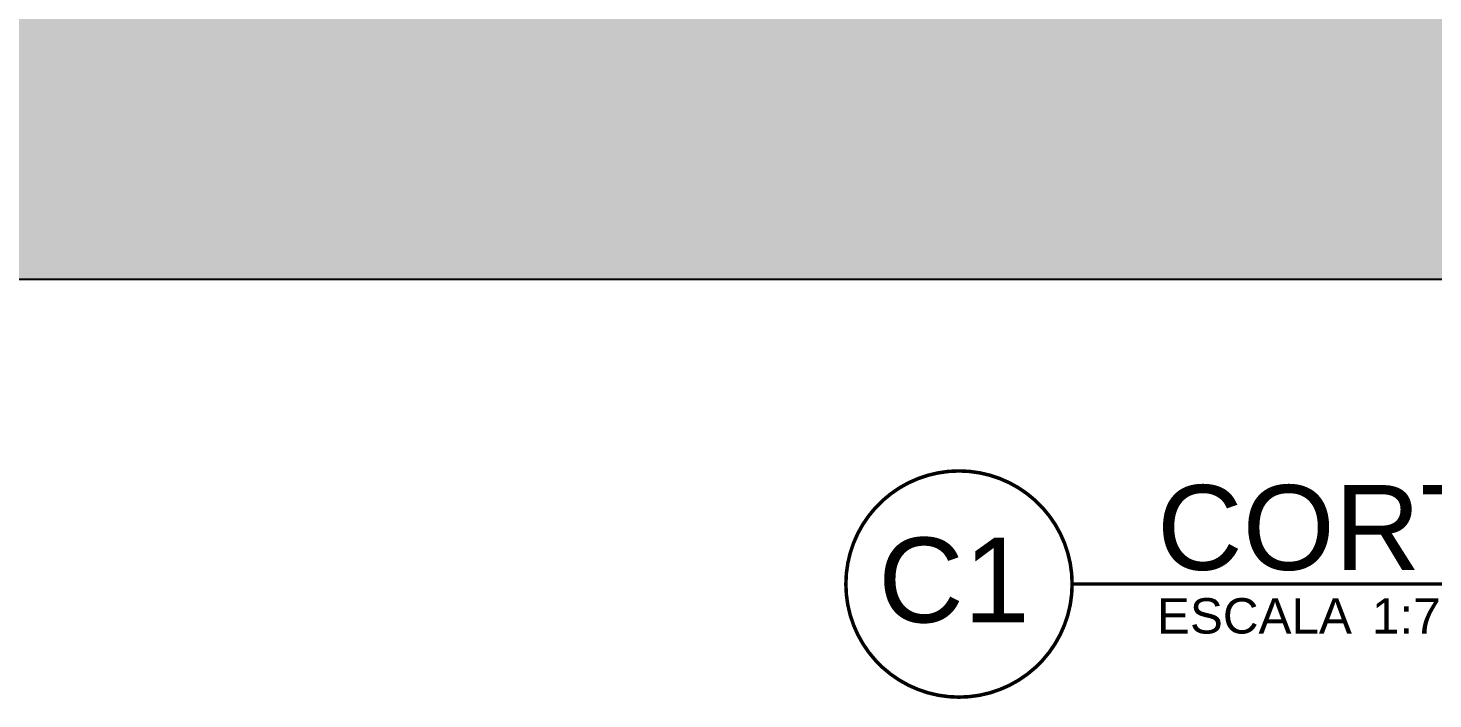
# Model space of a CAD drawing. Header units: millimetres. Extents: x 2056 to 4470, y 1400 to 3101.
# Drawn here: x 2183.83 to 2191.28, y 1467.4 to 1470.96 of the extents above; entities that cross this region are included whole.
import ezdxf

# ---------------------------------------------------------------- set-up
doc = ezdxf.new("R2010")
doc.units = ezdxf.units.MM
doc.layers.add('A-Anno-Titl', color=233, linetype='Continuous', lineweight=50)
doc.layers.add('A-PLAN-2', color=4, linetype='Continuous')
doc.layers.add('A-PLAN-6', color=9, linetype='Continuous')
doc.styles.add('ROMAN', font='arial.ttf')

# ---------------------------------------------------------------- blocks, each defined once
blk = doc.blocks.new('01420-TITULO BLOQUE DE DIBUJO')
at = {"color": 0, "linetype": 'Continuous', "const_width": 0.00025}
blk.add_lwpolyline([(0.029, 0.016, 0.414214), (0.021, 0.024, 0.414214), (0.013, 0.016, 0.414214), (0.021, 0.008, 0.414214), (0.029, 0.016, -0.219374)], format="xyb", dxfattribs=at)
blk.add_lwpolyline([(0.029, 0.016), (0.150778, 0.016)], dxfattribs=at)
at = {"style": 'ROMAN'}
blk.add_text('ESCALA ', height=0.0025, dxfattribs=at).set_placement((0.035, 0.0125))
at = {"lineweight": 9, "style": 'ROMAN'}
for tag, p, height in [('TÍTULO-BLOQUE-DE-DIBUJO', (0.035, 0.017), 0.006), ('C4', (0.015287, 0.013286), 0.006), ('1:10', (0.050207, 0.0125), 0.0025)]:
    blk.add_attdef(tag, p, '', height=height, dxfattribs=at)

msp = doc.modelspace()

# ---------------------------------------------------------------- hatches: boundary and pattern name
at = {"layer": 'A-PLAN-6'}
h = msp.add_hatch(dxfattribs=at)
h.set_pattern_fill('AR-PARQ1', color=256, scale=0.002, angle=45, style=0)
h.set_pattern_definition([(135, (-987022.03835, -1731690.82576), (-0.86210458762, 1e-15), [0.6096, -0.6096]), (135, (-987021.9665, -1731690.7539), (-0.86210458762, 1e-15), [0.6096, -0.6096]), (135, (-987021.89467, -1731690.6821), (-0.86210458762, 1e-15), [0.6096, -0.6096]), (135, (-987021.8228, -1731690.61024), (-0.86210458762, 1e-15), [0.6096, -0.6096]), (135, (-987021.751, -1731690.5384), (-0.86210458762, 1e-15), [0.6096, -0.6096]), (135, (-987021.67914, -1731690.46655), (-0.86210458762, 1e-15), [0.6096, -0.6096]), (135, (-987021.6073, -1731690.3947), (-0.86210458762, 1e-15), [0.6096, -0.6096]), (45, (-987022.4694, -1731690.3947), (0.86210458762, -1e-15), [0.6096, -0.6096]), (45, (-987022.54124, -1731690.32287), (0.86210458762, -1e-15), [0.6096, -0.6096]), (45, (-987022.6131, -1731690.251), (0.86210458762, -1e-15), [0.6096, -0.6096]), (45, (-987022.6849, -1731690.1792), (0.86210458762, -1e-15), [0.6096, -0.6096]), (45, (-987022.7568, -1731690.10734), (0.86210458762, -1e-15), [0.6096, -0.6096]), (45, (-987022.8286, -1731690.0355), (0.86210458762, -1e-15), [0.6096, -0.6096]), (45, (-987022.90045, -1731689.96366), (0.86210458762, -1e-15), [0.6096, -0.6096])])
h.paths.add_polyline_path([(2136.1935, 1471.4731), (2136.1935, 1469.6231), (2197.9874, 1469.6231), (2197.9874, 1471.4481), (2186.2003, 1471.4481), (2186.2003, 1471.6231), (2183.4388, 1471.6231), (2183.4388, 1471.4731)])

# ---------------------------------------------------------------- linework, layer by layer
at = {"layer": 'A-PLAN-2'}
msp.add_lwpolyline([(2136.1935, 1471.4731), (2136.1935, 1469.6231), (2197.9874, 1469.6231), (2197.9874, 1471.4481), (2186.2003, 1471.4481), (2186.2003, 1471.6231), (2183.4388, 1471.6231), (2183.4388, 1471.4731), (2136.1935, 1471.4731)], dxfattribs=at)

# ---------------------------------------------------------------- block references
at = {"layer": 'A-Anno-Titl'}
ref = msp.add_blockref('01420-TITULO BLOQUE DE DIBUJO', (2187.1961, 1466.8064), dxfattribs=dict(at, xscale=75, yscale=75, zscale=75))
ref.add_attrib('C4', 'C1', (2188.3426, 1467.8028), dxfattribs={"layer": '0', "color": 0, "lineweight": 9, "height": 0.45, "style": 'ROMAN'})
ref.add_attrib('1:10', '1:75', (2190.9616, 1467.7439), dxfattribs={"layer": '0', "color": 0, "lineweight": 9, "height": 0.1875, "style": 'ROMAN'})
ref.add_attrib('TÍTULO-BLOQUE-DE-DIBUJO', 'CORTE A-A', (2189.8211, 1468.0814), dxfattribs={"layer": '0', "color": 0, "lineweight": 9, "height": 0.45, "style": 'ROMAN'})

doc.saveas('drawing.dxf')
